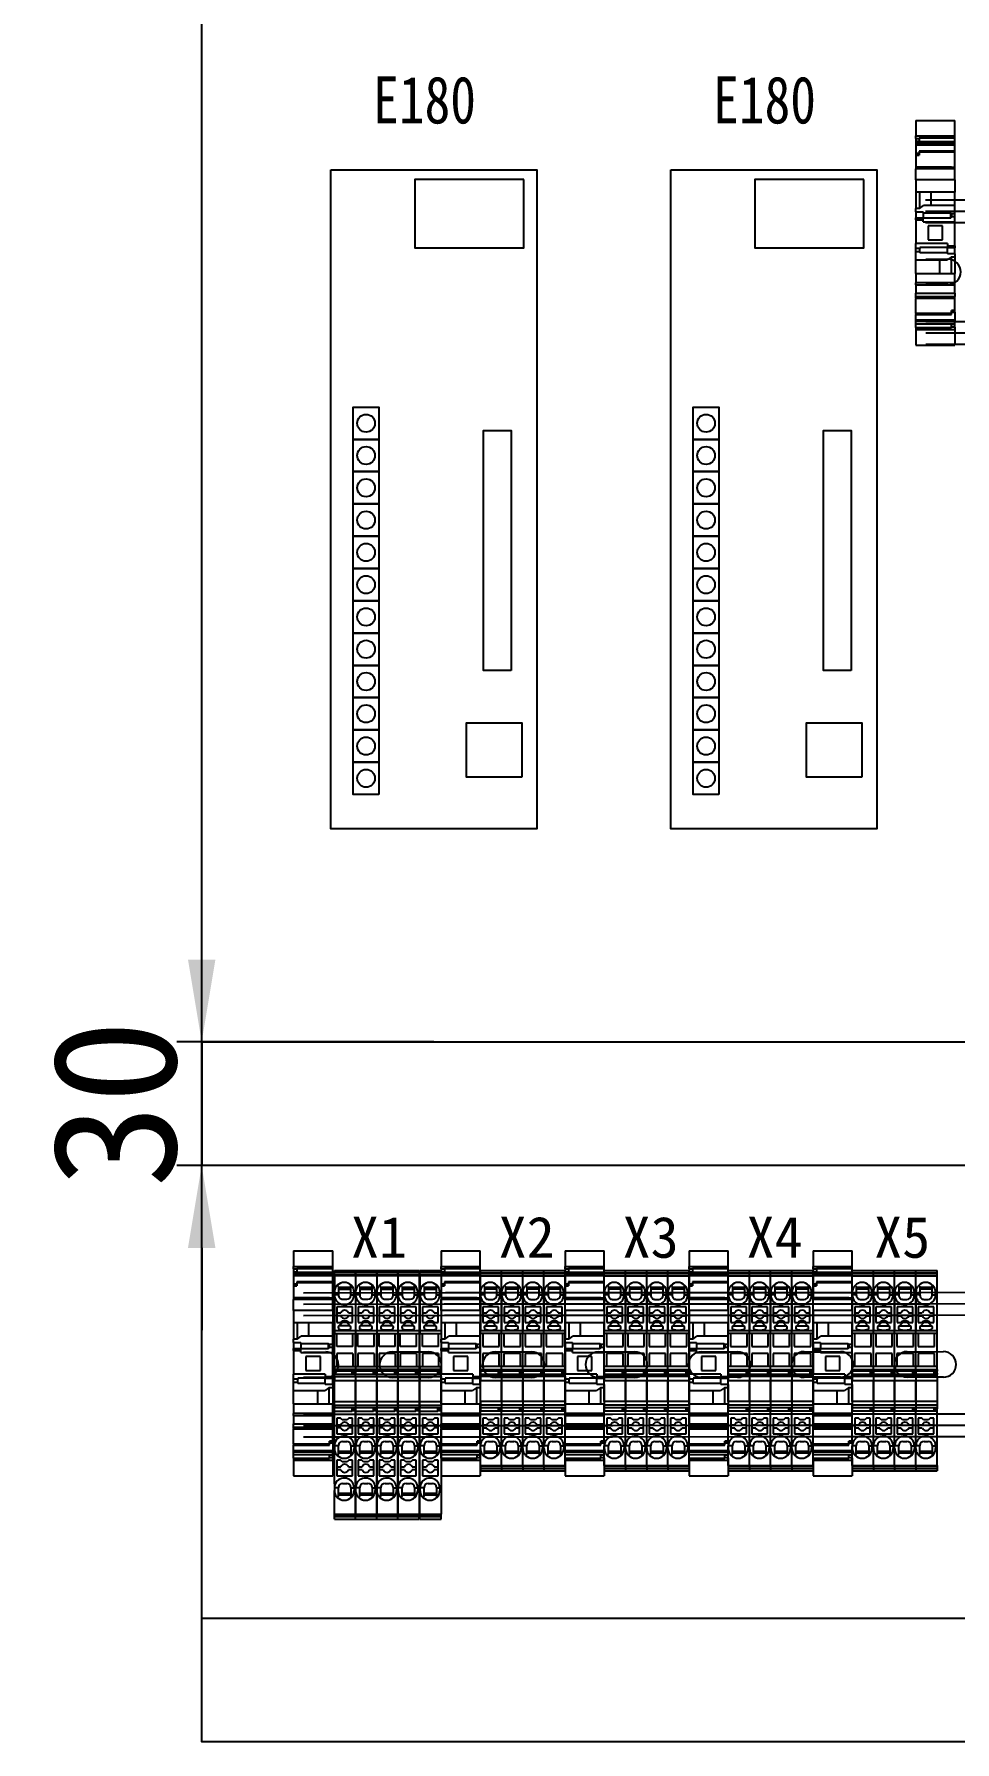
# Model space of a CAD drawing. Header units: millimetres. Extents: x -3630 to 1270, y -52213 to -49192.
# Drawn here: x -1744.4 to -1520.9, y -52045 to -51630.3 of the extents above; entities that cross this region are included whole.
import ezdxf

# ---------------------------------------------------------------- set-up
doc = ezdxf.new("R2010")
doc.units = ezdxf.units.MM
doc.layers.add('L', color=3, linetype='Continuous')
doc.styles.add('HZ', font='')
doc.styles.get("Standard").update_dxf_attribs({"font": 'arial.ttf'})
doc.styles.add('楷体', font='', dxfattribs={"width": 0.8})
doc.styles.get('HZ').set_extended_font_data('SimSun')
doc.styles.get('楷体').set_extended_font_data('FangSong')
doc.dimstyles.new('30', dxfattribs={"dimtxt": 30, "dimasz": 20, "dimexe": 6, "dimexo": 0, "dimgap": 6, "dimtad": 1, "dimtoh": 1, "dimdec": 1, "dimzin": 9, "dimdsep": 46, "dimtxsty": 'HZ', "dimcen": 0, "dimclrd": 1, "dimclre": 1, "dimclrt": 1, "dimadec": 0, "dimazin": 0, "dimtfac": 1, "dimtdec": 1, "dimtmove": 0, "dimatfit": 3, "dimfxl": 1, "dimlwd": -1, "dimlwe": -1, "dimarcsym": 0})

# ---------------------------------------------------------------- blocks, each defined once
blk = doc.blocks.new('PT_2_5-TWIN-SELECT__2_b503abecfed5f87d18ab24592fec7340')
at = {"color": 7, "linetype": 'Continuous', "lineweight": 25}
for p, q in [((-178.97, 84.88), (-178.43, 84.88)), ((-178.97, 79.73), (-178.97, 84.88)), ((-178.43, 84.88), (-177.89, 84.88)), ((-178.43, 84.88), (-178.43, 79.73)), ((-177.89, 84.88), (-177.72, 84.88)), ((-177.89, 79.73), (-177.89, 84.88)), ((-177.72, 84.88), (-164.39, 84.88)), ((-177.72, 79.73), (-177.72, 84.88)), ((-175.27, 83.73), (-175.37, 83.82)), ((-174.82, 83.73), (-175.27, 83.73)), ((-174.82, 83.73), (-174.82, 80.73)), ((-174.67, 83.73), (-174.82, 83.73)), ((-174.67, 80.73), (-174.67, 83.73)), ((-174.42, 83.73), (-174.67, 83.73)), ((-174.42, 80.73), (-174.42, 83.73)), ((-173.07, 83.73), (-174.42, 83.73)), ((-173.07, 84.53), (-173.67, 84.53)), ((-172.97, 83.73), (-173.07, 83.73)), ((-170.12, 84.13), (-170.12, 80.33)), ((-168.72, 84.13), (-170.12, 84.13)), ((-167.92, 84.13), (-168.72, 84.13)), ((-168.72, 83.14), (-168.72, 84.13)), ((-166.32, 84.13), (-167.92, 84.13)), ((-167.92, 84.13), (-167.92, 83.14)), ((-166.72, 82.83), (-166.32, 83.23)), ((-165.49, 83.61), (-166.42, 82.68)), ((-166.32, 83.23), (-166.32, 84.13)), ((-165.48, 83.63), (-165.49, 83.61)), ((-165.49, 83.61), (-165.49, 80.84)), ((-164.52, 82.23), (-164.63, 83.33)), ((-164.39, 79.73), (-164.39, 84.88)), ((-164.39, 84.88), (-163.67, 84.88)), ((-163.67, 84.23), (-163.67, 84.88)), ((-163.67, 84.88), (-155.67, 84.88)), ((-163.67, 80.3), (-163.67, 84.23)), ((-160.52, 84.23), (-163.67, 84.23)), ((-160.52, 84.23), (-160.52, 80.3)), ((-158.82, 84.23), (-158.82, 80.3)), ((-158.82, 84.23), (-155.67, 84.23)), ((-155.67, 84.23), (-155.67, 84.88)), ((-155.67, 84.88), (-154.96, 84.88)), ((-155.67, 80.3), (-155.67, 84.23)), ((-154.96, 84.88), (-154.96, 79.73)), ((-154.96, 84.88), (-154.52, 84.88)), ((-154.52, 84.08), (-154.62, 84.08)), ((-154.62, 79.73), (-154.62, 84.08)), ((-154.52, 84.88), (-154.07, 84.88)), ((-154.52, 84.08), (-154.52, 84.88)), ((-154.07, 84.08), (-154.52, 84.08)), ((-154.07, 84.88), (-153.71, 84.88)), ((-154.07, 84.08), (-154.07, 84.88)), ((-153.2, 84.88), (-153.71, 84.88)), ((-153.71, 84.88), (-153.71, 79.73)), ((-153.2, 84.88), (-152.29, 84.88)), ((-152.29, 84.88), (-147.16, 84.88)), ((-152.29, 79.73), (-152.29, 84.88)), ((-147.16, 84.88), (-146.25, 84.88)), ((-147.16, 79.73), (-147.16, 84.88)), ((-146.25, 84.88), (-145.73, 84.88)), ((-145.73, 84.88), (-145.38, 84.88)), ((-145.73, 79.73), (-145.73, 84.88)), ((-145.38, 84.08), (-145.38, 84.88)), ((-145.38, 84.88), (-144.93, 84.88)), ((-144.93, 84.08), (-145.38, 84.08)), ((-144.93, 84.88), (-119.82, 84.88)), ((-144.93, 84.08), (-144.93, 84.88)), ((-144.93, 84.08), (-144.82, 84.08)), ((-144.82, 79.73), (-144.82, 84.08)), ((-141.52, 84.13), (-143.12, 84.13)), ((-143.12, 84.13), (-143.12, 83.23)), ((-143.12, 83.23), (-142.72, 82.83)), ((-140.72, 84.13), (-141.52, 84.13)), ((-141.52, 83.14), (-141.52, 84.13)), ((-139.32, 84.13), (-140.72, 84.13)), ((-140.72, 84.13), (-140.72, 83.14)), ((-139.32, 80.33), (-139.32, 84.13)), ((-136.47, 83.73), (-136.37, 83.73)), ((-136.37, 84.53), (-135.77, 84.53)), ((-136.37, 83.73), (-135.02, 83.73)), ((-135.02, 83.73), (-134.77, 83.73)), ((-135.02, 83.73), (-135.02, 80.73)), ((-134.77, 83.73), (-134.62, 83.73)), ((-134.77, 80.73), (-134.77, 83.73)), ((-134.62, 83.73), (-134.17, 83.73)), ((-134.62, 83.73), (-134.62, 80.73)), ((-134.17, 83.73), (-134.08, 83.82)), ((-131.32, 84.13), (-132.92, 84.13)), ((-132.92, 84.13), (-132.92, 83.23)), ((-132.92, 83.23), (-132.52, 82.83)), ((-131.32, 83.14), (-131.32, 84.13)), ((-130.52, 84.13), (-131.32, 84.13)), ((-130.52, 84.13), (-130.52, 83.14)), ((-129.12, 84.13), (-130.52, 84.13)), ((-129.12, 80.33), (-129.12, 84.13)), ((-126.27, 83.73), (-126.17, 83.73)), ((-126.17, 84.53), (-125.57, 84.53)), ((-126.17, 83.73), (-124.82, 83.73)), ((-124.82, 83.73), (-124.57, 83.73)), ((-124.82, 83.73), (-124.82, 80.73)), ((-124.57, 83.73), (-124.42, 83.73)), ((-124.57, 80.73), (-124.57, 83.73)), ((-124.42, 83.73), (-123.97, 83.73)), ((-124.42, 83.73), (-124.42, 80.73)), ((-123.97, 83.73), (-123.88, 83.82)), ((-119.82, 79.73), (-119.82, 84.88)), ((-119.66, 84.88), (-119.82, 84.88)), ((-119.12, 84.88), (-119.66, 84.88)), ((-119.66, 79.73), (-119.66, 84.88)), ((-118.57, 84.88), (-119.12, 84.88)), ((-119.12, 84.88), (-119.12, 79.73)), ((-118.57, 79.73), (-118.57, 84.88)), ((-178.43, 79.73), (-178.97, 79.73)), ((-177.89, 79.73), (-178.43, 79.73)), ((-177.72, 79.73), (-177.89, 79.73)), ((-177.72, 79.73), (-174.67, 79.73)), ((-175.07, 80.73), (-175.37, 80.43)), ((-175.07, 80.73), (-174.82, 80.73)), ((-174.82, 80.73), (-174.67, 80.73)), ((-174.67, 80.73), (-174.42, 80.73)), ((-174.67, 79.73), (-174.67, 79.95)), ((-174.67, 79.73), (-173.67, 79.73)), ((-174.42, 80.73), (-173.07, 80.73)), ((-173.07, 79.73), (-173.67, 79.73)), ((-172.97, 80.73), (-173.07, 80.73)), ((-173.07, 79.73), (-172.07, 79.73)), ((-172.07, 79.73), (-172.07, 79.95)), ((-172.07, 79.73), (-164.39, 79.73)), ((-171.97, 81.73), (-171.97, 82.73)), ((-170.12, 80.33), (-168.72, 80.33)), ((-168.72, 80.33), (-168.72, 81.31)), ((-168.72, 80.33), (-167.92, 80.33)), ((-167.92, 81.31), (-167.92, 80.33)), ((-167.92, 80.33), (-166.32, 80.33)), ((-166.72, 81.63), (-166.72, 82.83)), ((-166.32, 81.23), (-166.72, 81.63)), ((-166.42, 81.77), (-166.42, 82.68)), ((-165.49, 80.84), (-166.42, 81.77)), ((-166.32, 80.33), (-166.32, 81.23)), ((-165.48, 80.82), (-165.49, 80.84)), ((-164.63, 81.13), (-164.52, 82.23)), ((-164.39, 79.73), (-163.67, 79.73)), ((-163.67, 79.73), (-163.67, 80.3)), ((-160.52, 80.3), (-163.67, 80.3)), ((-155.67, 79.73), (-163.67, 79.73)), ((-158.82, 80.3), (-155.67, 80.3)), ((-155.67, 79.73), (-155.67, 80.3)), ((-155.67, 79.73), (-154.96, 79.73)), ((-154.96, 79.73), (-154.62, 79.73)), ((-154.62, 79.73), (-153.71, 79.73)), ((-153.2, 79.73), (-153.71, 79.73)), ((-153.2, 79.73), (-152.29, 79.73)), ((-147.16, 79.73), (-152.29, 79.73)), ((-146.25, 79.73), (-147.16, 79.73)), ((-146.25, 79.73), (-145.73, 79.73)), ((-144.82, 79.73), (-145.73, 79.73)), ((-137.37, 79.73), (-144.82, 79.73)), ((-142.72, 81.63), (-143.12, 81.23)), ((-143.12, 81.23), (-143.12, 80.33)), ((-143.12, 80.33), (-141.52, 80.33)), ((-142.72, 82.83), (-142.72, 81.63)), ((-141.52, 80.33), (-141.52, 81.31)), ((-141.52, 80.33), (-140.72, 80.33)), ((-140.72, 81.31), (-140.72, 80.33)), ((-140.72, 80.33), (-139.32, 80.33)), ((-137.47, 81.73), (-137.47, 82.73)), ((-137.37, 79.73), (-137.37, 79.95)), ((-137.37, 79.73), (-136.37, 79.73)), ((-136.47, 80.73), (-136.37, 80.73)), ((-135.02, 80.73), (-136.37, 80.73)), ((-136.37, 79.73), (-135.77, 79.73)), ((-134.77, 79.73), (-135.77, 79.73)), ((-134.77, 80.73), (-135.02, 80.73)), ((-134.62, 80.73), (-134.77, 80.73)), ((-134.77, 79.73), (-134.77, 79.95)), ((-127.17, 79.73), (-134.77, 79.73)), ((-134.37, 80.73), (-134.62, 80.73)), ((-134.37, 80.73), (-134.08, 80.43)), ((-132.52, 81.63), (-132.92, 81.23)), ((-132.92, 81.23), (-132.92, 80.33)), ((-132.92, 80.33), (-131.32, 80.33)), ((-132.52, 82.83), (-132.52, 81.63)), ((-131.32, 80.33), (-131.32, 81.31)), ((-131.32, 80.33), (-130.52, 80.33)), ((-130.52, 81.31), (-130.52, 80.33)), ((-130.52, 80.33), (-129.12, 80.33)), ((-127.27, 81.73), (-127.27, 82.73)), ((-127.17, 79.73), (-127.17, 79.95)), ((-127.17, 79.73), (-126.17, 79.73)), ((-126.27, 80.73), (-126.17, 80.73)), ((-124.82, 80.73), (-126.17, 80.73)), ((-126.17, 79.73), (-125.57, 79.73)), ((-124.57, 79.73), (-125.57, 79.73)), ((-124.57, 80.73), (-124.82, 80.73)), ((-124.42, 80.73), (-124.57, 80.73)), ((-124.57, 79.73), (-124.57, 79.95)), ((-119.82, 79.73), (-124.57, 79.73)), ((-124.17, 80.73), (-124.42, 80.73)), ((-124.17, 80.73), (-123.88, 80.43)), ((-119.66, 79.73), (-119.82, 79.73)), ((-119.12, 79.73), (-119.66, 79.73)), ((-118.57, 79.73), (-119.12, 79.73))]:
    blk.add_line(p, q, dxfattribs=at)
at = {"color": 2, "linetype": 'Continuous', "lineweight": 25}
for p, q in [((-173.07, 83.73), (-173.07, 84.53)), ((-153.2, 79.73), (-153.2, 84.88)), ((-146.25, 79.73), (-146.25, 84.88)), ((-136.37, 83.73), (-136.37, 84.53)), ((-126.17, 83.73), (-126.17, 84.53)), ((-173.07, 80.73), (-173.07, 79.73)), ((-136.37, 80.73), (-136.37, 79.73)), ((-126.17, 80.73), (-126.17, 79.73))]:
    blk.add_line(p, q, dxfattribs=at)
at = {"color": 7, "linetype": 'Continuous', "lineweight": 25}
for centre, radius, start, end in [((-173.67, 82.13), 2.4, 135, 225), ((-173.67, 82.13), 2.4, 90, 135), ((-173.07, 82.13), 2.4, 294.6243, 90), ((-172.97, 82.73), 1, 360, 90), ((-168.32, 82.23), 1, 113.5782, 246.4218), ((-168.32, 82.23), 1, 293.5782, 66.4218), ((-165.12, 83.28), 0.5, 5.4406, 134.9997), ((-141.12, 82.23), 1, 113.5782, 246.4218), ((-141.12, 82.23), 1, 293.5782, 66.4218), ((-136.37, 82.13), 2.4, 90, 245.3757), ((-136.47, 82.73), 1, 90, 180), ((-135.77, 82.13), 2.4, 45, 90), ((-135.77, 82.13), 2.4, 315, 45), ((-130.92, 82.23), 1, 113.5782, 246.4218), ((-130.92, 82.23), 1, 293.5782, 66.4218), ((-126.17, 82.13), 2.4, 90, 245.3757), ((-126.27, 82.73), 1, 90, 180), ((-125.57, 82.13), 2.4, 45, 90), ((-125.57, 82.13), 2.4, 315, 45), ((-173.67, 82.13), 2.4, 225, 245.3757), ((-173.67, 82.13), 2.4, 245.3757, 270), ((-173.07, 82.13), 2.4, 270, 294.6243), ((-172.97, 81.73), 1, 270, 0), ((-165.12, 81.18), 0.5, 225, 354.5597), ((-136.47, 81.73), 1, 180, 270), ((-136.37, 82.13), 2.4, 245.3757, 270), ((-135.77, 82.13), 2.4, 270, 294.6243), ((-135.77, 82.13), 2.4, 294.6243, 315), ((-126.27, 81.73), 1, 180, 270), ((-126.17, 82.13), 2.4, 245.3757, 270), ((-125.57, 82.13), 2.4, 270, 294.6243), ((-125.57, 82.13), 2.4, 294.6243, 315)]:
    blk.add_arc(centre, radius, start, end, dxfattribs=at)
blk = doc.blocks.new('CLIPFIX_35-select__2_bb72111953d41371e1bb3ac7ebdaca21')
at = {"color": 7, "linetype": 'Continuous', "lineweight": 25}
for p, q in [((-143.27, 75), (-143.27, 65.5)), ((-139.54, 75), (-143.27, 75)), ((-138.98, 75), (-139.54, 75)), ((-139.54, 65.5), (-139.54, 75)), ((-138.98, 75), (-138.98, 66.3)), ((-138.98, 75), (-138.05, 75)), ((-138.05, 75), (-137.54, 75)), ((-138.05, 75), (-138.05, 65.5)), ((-137.54, 65.5), (-137.54, 75)), ((-137.54, 75), (-137.22, 75)), ((-137.22, 65.5), (-137.22, 75)), ((-137.22, 75), (-135.81, 75)), ((-135.81, 75), (-135.81, 66.3)), ((-135.6, 75), (-135.81, 75)), ((-135.6, 75), (-131.93, 75)), ((-135.6, 66.3), (-135.6, 75)), ((-131.74, 75), (-131.93, 75)), ((-131.93, 74.2), (-131.93, 75)), ((-131.74, 75), (-131.74, 65.5)), ((-131.74, 75), (-131.55, 75)), ((-131.55, 74.2), (-131.55, 75)), ((-131.55, 75), (-130.61, 75)), ((-128.59, 75), (-130.61, 75)), ((-128.59, 75), (-128.15, 75)), ((-128.15, 65.5), (-128.15, 75)), ((-125.82, 75), (-128.15, 75)), ((-125.82, 75), (-125.82, 65.5)), ((-125.82, 75), (-122.57, 75)), ((-122.57, 75), (-122.57, 67.36)), ((-122.57, 75), (-120.62, 75)), ((-120.62, 74), (-120.62, 75)), ((-120.62, 75), (-119.81, 75)), ((-119.81, 74), (-119.81, 75)), ((-119.81, 75), (-118.61, 75)), ((-118.61, 67.3), (-118.61, 75)), ((-112.82, 75), (-118.61, 75)), ((-112.82, 75), (-112.82, 73.2)), ((-112.82, 75), (-112.35, 75)), ((-112.35, 75), (-112.35, 73.2)), ((-110.87, 75), (-112.35, 75)), ((-110.87, 75), (-110.87, 73.2)), ((-110.87, 75), (-110.07, 75)), ((-110.07, 74.09), (-110.07, 75)), ((-106.12, 75), (-110.07, 75)), ((-106.12, 65.5), (-106.12, 75)), ((-103.12, 75), (-106.12, 75)), ((-103.12, 65.5), (-103.12, 75)), ((-103.12, 75), (-100.47, 75)), ((-100.47, 66.3), (-100.47, 75)), ((-100.2, 75), (-100.47, 75)), ((-100.07, 75), (-100.2, 75)), ((-100.2, 75), (-100.2, 65.5)), ((-100.07, 66.3), (-100.07, 75)), ((-97.11, 75), (-100.07, 75)), ((-96.69, 75), (-97.11, 75)), ((-97.11, 75), (-97.11, 74.2)), ((-96.69, 74.2), (-96.69, 75)), ((-94.73, 75), (-96.69, 75)), ((-94.73, 65.5), (-94.73, 75)), ((-94.4, 75), (-94.73, 75)), ((-94.4, 65.5), (-94.4, 75)), ((-93.9, 75), (-94.4, 75)), ((-93.9, 65.5), (-93.9, 75)), ((-93.81, 75), (-93.9, 75)), ((-93.81, 74.2), (-93.81, 75)), ((-93.04, 75), (-93.81, 75)), ((-93.04, 75), (-93.04, 74.2)), ((-93.04, 75), (-92.4, 75)), ((-92.4, 75), (-92.4, 65.5)), ((-88.67, 75), (-92.4, 75)), ((-88.67, 75), (-88.67, 65.5)), ((-131.88, 74.2), (-131.93, 74.2)), ((-131.88, 74.2), (-131.88, 65.5)), ((-131.47, 74.2), (-131.55, 74.2)), ((-131.47, 74.2), (-131.47, 65.5)), ((-120.62, 74), (-120.81, 74)), ((-120.81, 67.3), (-120.81, 74)), ((-120.62, 74), (-119.81, 74)), ((-119.51, 74), (-119.81, 74)), ((-119.51, 67.3), (-119.51, 74)), ((-114.25, 72), (-117.7, 72)), ((-117.7, 72), (-117.7, 68.5)), ((-114.25, 68.5), (-114.25, 72)), ((-113.33, 73.2), (-113.33, 65.5)), ((-113.33, 73.2), (-112.82, 73.2)), ((-112.82, 73.2), (-112.43, 73.2)), ((-112.43, 66.5), (-112.43, 73.2)), ((-112.35, 73.2), (-112.43, 73.2)), ((-111.14, 73.2), (-112.35, 73.2)), ((-111.14, 73.2), (-111.14, 66.5)), ((-111.14, 73.2), (-110.87, 73.2)), ((-106.12, 74.09), (-110.07, 74.09)), ((-110.07, 74.09), (-109.37, 73.14)), ((-109.37, 65.5), (-109.37, 73.14)), ((-109.37, 71.28), (-106.12, 71.28)), ((-96.69, 74.2), (-97.11, 74.2)), ((-96.34, 74.2), (-96.69, 74.2)), ((-96.34, 74.2), (-96.34, 65.5)), ((-96.14, 74.2), (-96.34, 74.2)), ((-96.14, 65.5), (-96.14, 74.2)), ((-93.04, 74.2), (-93.81, 74.2)), ((-93.04, 74.2), (-92.97, 74.2)), ((-92.97, 65.5), (-92.97, 74.2)), ((-122.57, 69.22), (-125.82, 69.22)), ((-121.88, 66.41), (-125.82, 66.41)), ((-121.88, 66.41), (-122.57, 67.36)), ((-121.88, 65.5), (-121.88, 66.41)), ((-120.81, 67.3), (-121.07, 67.3)), ((-121.07, 65.5), (-121.07, 67.3)), ((-120.81, 67.3), (-119.6, 67.3)), ((-119.6, 65.5), (-119.6, 67.3)), ((-119.6, 67.3), (-119.51, 67.3)), ((-119.12, 67.3), (-119.51, 67.3)), ((-119.12, 67.3), (-119.12, 65.5)), ((-118.61, 67.3), (-119.12, 67.3)), ((-117.7, 68.5), (-114.25, 68.5)), ((-112.43, 66.5), (-112.31, 66.5)), ((-112.14, 66.27), (-112.31, 66.5)), ((-112.31, 66.5), (-111.22, 66.5)), ((-111.22, 66.5), (-111.33, 66.27)), ((-111.22, 66.5), (-111.14, 66.5)), ((-139.54, 65.5), (-143.27, 65.5)), ((-138.9, 65.5), (-139.54, 65.5)), ((-138.9, 66.3), (-138.98, 66.3)), ((-138.9, 66.3), (-138.14, 66.3)), ((-138.9, 65.5), (-138.9, 66.3)), ((-138.9, 65.5), (-138.14, 65.5)), ((-138.14, 66.3), (-138.14, 65.5)), ((-138.14, 65.5), (-138.05, 65.5)), ((-138.05, 65.5), (-137.54, 65.5)), ((-137.22, 65.5), (-137.54, 65.5)), ((-135.26, 65.5), (-137.22, 65.5)), ((-135.81, 66.3), (-135.6, 66.3)), ((-135.6, 66.3), (-135.26, 66.3)), ((-135.26, 66.3), (-134.84, 66.3)), ((-135.26, 66.3), (-135.26, 65.5)), ((-135.26, 65.5), (-134.84, 65.5)), ((-134.84, 65.5), (-134.84, 66.3)), ((-134.84, 65.5), (-131.88, 65.5)), ((-131.88, 65.5), (-131.74, 65.5)), ((-131.74, 65.5), (-131.47, 65.5)), ((-130.61, 65.5), (-131.47, 65.5)), ((-130.61, 65.5), (-128.59, 65.5)), ((-128.59, 65.5), (-128.15, 65.5)), ((-128.15, 65.5), (-125.82, 65.5)), ((-121.88, 65.5), (-125.82, 65.5)), ((-121.07, 65.5), (-121.88, 65.5)), ((-121.07, 65.5), (-119.6, 65.5)), ((-119.12, 65.5), (-119.6, 65.5)), ((-119.12, 65.5), (-113.33, 65.5)), ((-113.33, 65.5), (-112.14, 65.5)), ((-112.14, 65.5), (-112.14, 66.27)), ((-112.14, 66.27), (-111.33, 66.27)), ((-112.14, 65.5), (-111.33, 65.5)), ((-111.33, 66.27), (-111.33, 65.5)), ((-111.33, 65.5), (-109.37, 65.5)), ((-109.37, 65.5), (-106.12, 65.5)), ((-103.12, 65.5), (-106.12, 65.5)), ((-103.12, 65.5), (-100.4, 65.5)), ((-100.47, 66.3), (-100.4, 66.3)), ((-100.4, 66.3), (-100.4, 65.5)), ((-100.4, 65.5), (-100.2, 65.5)), ((-100.2, 65.5), (-100.02, 65.5)), ((-100.07, 66.3), (-100.02, 66.3)), ((-100.02, 66.3), (-100.02, 65.5)), ((-100.02, 65.5), (-96.34, 65.5)), ((-96.34, 65.5), (-96.14, 65.5)), ((-96.14, 65.5), (-94.73, 65.5)), ((-94.73, 65.5), (-94.4, 65.5)), ((-94.4, 65.5), (-93.9, 65.5)), ((-93.9, 65.5), (-92.97, 65.5)), ((-92.97, 65.5), (-92.4, 65.5)), ((-92.4, 65.5), (-88.67, 65.5))]:
    blk.add_line(p, q, dxfattribs=at)
at = {"color": 2, "linetype": 'Continuous', "lineweight": 25}
for p, q in [((-130.61, 75), (-130.61, 65.5)), ((-128.59, 75), (-128.59, 65.5))]:
    blk.add_line(p, q, dxfattribs=at)
blk = doc.blocks.new('PT_2_5-select__2_498d4020d6b6166e2bce3fc7a30845d7')
at = {"color": 7, "linetype": 'Continuous', "lineweight": 25}
for p, q in [((-169.55, -101.77), (-169.55, -96.62)), ((-169, -96.62), (-169.55, -96.62)), ((-168.46, -96.62), (-169, -96.62)), ((-169, -101.77), (-169, -96.62)), ((-168.46, -101.77), (-168.46, -96.62)), ((-168.29, -96.62), (-168.46, -96.62)), ((-168.29, -101.77), (-168.29, -96.62)), ((-154.97, -96.62), (-168.29, -96.62)), ((-165.85, -97.77), (-165.95, -97.68)), ((-165.4, -97.77), (-165.85, -97.77)), ((-165.4, -97.77), (-165.4, -100.77)), ((-165.25, -97.77), (-165.4, -97.77)), ((-165.25, -100.77), (-165.25, -97.77)), ((-165, -97.77), (-165.25, -97.77)), ((-165, -97.77), (-165, -100.77)), ((-163.65, -97.77), (-165, -97.77)), ((-163.65, -96.97), (-164.25, -96.97)), ((-163.55, -97.77), (-163.65, -97.77)), ((-162.55, -99.77), (-162.55, -98.77)), ((-159.3, -97.37), (-160.7, -97.37)), ((-160.7, -97.37), (-160.7, -101.17)), ((-158.5, -97.37), (-159.3, -97.37)), ((-159.3, -98.36), (-159.3, -97.37)), ((-156.9, -97.37), (-158.5, -97.37)), ((-158.5, -97.37), (-158.5, -98.36)), ((-157.3, -98.68), (-156.9, -98.27)), ((-157.3, -99.88), (-157.3, -98.68)), ((-156.07, -97.89), (-157, -98.82)), ((-157, -99.73), (-157, -98.82)), ((-156.9, -98.27), (-156.9, -97.37)), ((-156.05, -97.87), (-156.07, -97.89)), ((-156.07, -97.89), (-156.07, -100.66)), ((-155.1, -99.27), (-155.2, -98.18)), ((-155.2, -100.37), (-155.1, -99.27)), ((-154.97, -101.77), (-154.97, -96.62)), ((-154.25, -96.62), (-154.97, -96.62)), ((-154.25, -96.62), (-154.25, -97.2)), ((-146.25, -96.62), (-154.25, -96.62)), ((-154.25, -97.2), (-154.25, -101.2)), ((-151.1, -97.2), (-154.25, -97.2)), ((-151.1, -101.2), (-151.1, -97.2)), ((-149.4, -97.2), (-149.4, -101.2)), ((-146.25, -97.2), (-149.4, -97.2)), ((-146.25, -96.62), (-146.25, -97.2)), ((-145.53, -96.62), (-146.25, -96.62)), ((-146.25, -97.2), (-146.25, -101.2)), ((-145.53, -96.62), (-145.1, -96.62)), ((-145.53, -101.77), (-145.53, -96.62)), ((-145.2, -101.77), (-145.2, -97.42)), ((-145.2, -97.42), (-145.1, -97.42)), ((-145.1, -97.42), (-145.1, -96.62)), ((-144.64, -96.62), (-145.1, -96.62)), ((-145.1, -97.42), (-144.64, -97.42)), ((-144.64, -96.62), (-144.29, -96.62)), ((-144.64, -97.42), (-144.64, -96.62)), ((-143.78, -96.62), (-144.29, -96.62)), ((-144.29, -96.62), (-144.29, -101.77)), ((-143.78, -96.62), (-142.87, -96.62)), ((-142.87, -101.77), (-142.87, -96.62)), ((-142.87, -96.62), (-137.73, -96.62)), ((-137.73, -96.62), (-137.73, -101.77)), ((-137.73, -96.62), (-136.82, -96.62)), ((-136.82, -96.62), (-136.31, -96.62)), ((-136.31, -101.77), (-136.31, -96.62)), ((-136.31, -96.62), (-135.96, -96.62)), ((-135.96, -97.42), (-135.96, -96.62)), ((-135.5, -96.62), (-135.96, -96.62)), ((-135.96, -97.42), (-135.5, -97.42)), ((-135.5, -97.42), (-135.5, -96.62)), ((-122.2, -96.62), (-135.5, -96.62)), ((-135.5, -97.42), (-135.4, -97.42)), ((-135.4, -97.42), (-135.4, -101.77)), ((-132.1, -97.37), (-133.7, -97.37)), ((-133.7, -97.37), (-133.7, -98.27)), ((-133.7, -98.27), (-133.3, -98.67)), ((-133.3, -98.67), (-133.3, -99.87)), ((-132.1, -98.36), (-132.1, -97.37)), ((-131.3, -97.37), (-132.1, -97.37)), ((-131.3, -97.37), (-131.3, -98.36)), ((-129.9, -97.37), (-131.3, -97.37)), ((-129.9, -101.17), (-129.9, -97.37)), ((-128.05, -99.77), (-128.05, -98.77)), ((-127.05, -97.77), (-126.95, -97.77)), ((-126.95, -96.97), (-126.35, -96.97)), ((-126.95, -97.77), (-125.6, -97.77)), ((-125.6, -97.77), (-125.6, -100.77)), ((-125.6, -97.77), (-125.35, -97.77)), ((-125.35, -100.77), (-125.35, -97.77)), ((-125.35, -97.77), (-125.2, -97.77)), ((-125.2, -97.77), (-125.2, -100.77)), ((-125.2, -97.77), (-124.75, -97.77)), ((-124.75, -97.77), (-124.65, -97.68)), ((-122.2, -101.77), (-122.2, -96.62)), ((-122.2, -96.62), (-122.03, -96.62)), ((-122.03, -101.77), (-122.03, -96.62)), ((-122.03, -96.62), (-121.5, -96.62)), ((-121.5, -101.77), (-121.5, -96.62)), ((-121.5, -96.62), (-120.95, -96.62)), ((-120.95, -101.77), (-120.95, -96.62)), ((-169, -101.77), (-169.55, -101.77)), ((-168.46, -101.77), (-169, -101.77)), ((-168.29, -101.77), (-168.46, -101.77)), ((-165.25, -101.77), (-168.29, -101.77)), ((-165.95, -101.07), (-165.65, -100.77)), ((-165.65, -100.77), (-165.4, -100.77)), ((-165.4, -100.77), (-165.25, -100.77)), ((-165.25, -100.77), (-165, -100.77)), ((-165.25, -101.56), (-165.25, -101.77)), ((-164.25, -101.77), (-165.25, -101.77)), ((-165, -100.77), (-163.65, -100.77)), ((-164.25, -101.77), (-163.65, -101.77)), ((-163.55, -100.77), (-163.65, -100.77)), ((-162.65, -101.77), (-163.65, -101.77)), ((-162.65, -101.77), (-162.65, -101.56)), ((-162.65, -101.77), (-154.97, -101.77)), ((-160.7, -101.17), (-159.3, -101.17)), ((-159.3, -101.17), (-159.3, -100.19)), ((-159.3, -101.17), (-158.5, -101.17)), ((-158.5, -100.19), (-158.5, -101.17)), ((-158.5, -101.17), (-156.9, -101.17)), ((-156.9, -100.27), (-157.3, -99.88)), ((-156.07, -100.66), (-157, -99.73)), ((-156.9, -101.17), (-156.9, -100.27)), ((-156.05, -100.68), (-156.07, -100.66)), ((-154.25, -101.77), (-154.97, -101.77)), ((-154.25, -101.2), (-151.1, -101.2)), ((-154.25, -101.2), (-154.25, -101.77)), ((-146.25, -101.77), (-154.25, -101.77)), ((-149.4, -101.2), (-146.25, -101.2)), ((-146.25, -101.2), (-146.25, -101.77)), ((-145.53, -101.77), (-146.25, -101.77)), ((-145.53, -101.77), (-145.2, -101.77)), ((-145.2, -101.77), (-144.29, -101.77)), ((-143.78, -101.77), (-144.29, -101.77)), ((-143.78, -101.77), (-142.87, -101.77)), ((-137.73, -101.77), (-142.87, -101.77)), ((-137.73, -101.77), (-136.82, -101.77)), ((-136.82, -101.77), (-136.31, -101.77)), ((-136.31, -101.77), (-135.4, -101.77)), ((-127.95, -101.77), (-135.4, -101.77)), ((-133.3, -99.87), (-133.7, -100.27)), ((-133.7, -100.27), (-133.7, -101.17)), ((-133.7, -101.17), (-132.1, -101.17)), ((-132.1, -101.17), (-132.1, -100.19)), ((-132.1, -101.17), (-131.3, -101.17)), ((-131.3, -100.19), (-131.3, -101.17)), ((-131.3, -101.17), (-129.9, -101.17)), ((-127.95, -101.77), (-127.95, -101.56)), ((-127.95, -101.77), (-126.95, -101.77)), ((-127.05, -100.77), (-126.95, -100.77)), ((-125.6, -100.77), (-126.95, -100.77)), ((-126.35, -101.77), (-126.95, -101.77)), ((-125.35, -101.77), (-126.35, -101.77)), ((-125.35, -100.77), (-125.6, -100.77)), ((-125.2, -100.77), (-125.35, -100.77)), ((-125.35, -101.56), (-125.35, -101.77)), ((-122.2, -101.77), (-125.35, -101.77)), ((-124.95, -100.77), (-125.2, -100.77)), ((-124.65, -101.07), (-124.95, -100.77)), ((-122.2, -101.77), (-122.03, -101.77)), ((-122.03, -101.77), (-121.5, -101.77)), ((-121.5, -101.77), (-120.95, -101.77))]:
    blk.add_line(p, q, dxfattribs=at)
at = {"color": 2, "linetype": 'Continuous', "lineweight": 25}
for p, q in [((-163.65, -97.77), (-163.65, -96.97)), ((-143.78, -96.62), (-143.78, -101.77)), ((-136.82, -96.62), (-136.82, -101.77)), ((-126.95, -97.77), (-126.95, -96.97)), ((-163.65, -100.77), (-163.65, -101.77)), ((-126.95, -100.77), (-126.95, -101.77))]:
    blk.add_line(p, q, dxfattribs=at)
at = {"color": 7, "linetype": 'Continuous', "lineweight": 25}
for centre, radius, start, end in [((-164.25, -99.37), 2.4, 135, 225), ((-164.25, -99.37), 2.4, 90, 135), ((-163.65, -99.37), 2.4, 294.6243, 90), ((-163.55, -98.77), 1, 0, 90), ((-158.9, -99.27), 1, 113.5782, 246.4218), ((-158.9, -99.27), 1, 293.5782, 66.4218), ((-155.7, -98.23), 0.5, 5.4406, 134.9997), ((-131.7, -99.27), 1, 113.5782, 246.4218), ((-131.7, -99.27), 1, 293.5782, 66.4218), ((-126.95, -99.37), 2.4, 90, 245.3757), ((-127.05, -98.77), 1, 90, 180), ((-126.35, -99.37), 2.4, 45, 90), ((-126.35, -99.37), 2.4, 315, 45), ((-164.25, -99.37), 2.4, 225, 245.3757), ((-164.25, -99.37), 2.4, 245.3757, 270), ((-163.65, -99.37), 2.4, 270, 294.6243), ((-163.55, -99.77), 1, 270, 0), ((-155.7, -100.32), 0.5, 225, 354.5597), ((-127.05, -99.77), 1, 180, 270), ((-126.95, -99.37), 2.4, 245.3757, 270), ((-126.35, -99.37), 2.4, 270, 294.6243), ((-126.35, -99.37), 2.4, 294.6243, 315)]:
    blk.add_arc(centre, radius, start, end, dxfattribs=at)
blk = doc.blocks.new('35mm导轨')
at = {"color": 7, "linetype": 'Continuous'}
for p, q in [((0, 0), (0, -34.03)), ((5.5, 0), (5.5, -34.28)), ((14.4, -5.4), (14.4, 0)), ((20.6, 0), (20.6, -5.4)), ((29.5, 0), (29.5, -34.28)), ((35, 0), (35, -34.53)), ((14.4, -30.4), (14.4, -21.6)), ((20.6, -21.6), (20.6, -30.4)), ((0, -40.03), (0, -75)), ((5.5, -40.28), (5.5, -75)), ((29.5, -40.28), (29.5, -75)), ((35, -40.53), (35, -75)), ((14.4, -55.4), (14.4, -46.6)), ((20.6, -46.6), (20.6, -55.4)), ((14.4, -75), (14.4, -71.6)), ((20.6, -71.6), (20.6, -75))]:
    blk.add_line(p, q, dxfattribs=at)
at = {"color": 2, "linetype": 'Continuous'}
for p, q in [((2.75, 0), (2.75, -34.4)), ((32.25, 0), (32.25, -34.15)), ((2.75, -40.4), (2.75, -75)), ((32.25, -40.15), (32.25, -75))]:
    blk.add_line(p, q, dxfattribs=at)
for p, q in [((0, -34.03), (0, -40.03)), ((5.5, -34.28), (5.5, -40.28)), ((29.5, -34.28), (29.5, -40.28)), ((35, -34.53), (35, -40.53))]:
    blk.add_line(p, q)
at = {"color": 2}
for p, q in [((2.75, -34.4), (2.75, -40.4)), ((32.25, -34.15), (32.25, -40.15))]:
    blk.add_line(p, q, dxfattribs=at)
at = {"color": 7, "linetype": 'Continuous'}
for centre, start, end in [((17.5, -5.4), 180, 0), ((17.5, -21.6), 0, 180), ((17.5, -30.4), 180, 0), ((17.5, -46.6), 0, 180), ((17.5, -55.4), 180, 0), ((17.5, -71.6), 0, 180)]:
    blk.add_arc(centre, 3.1, start, end, dxfattribs=at)
blk = doc.blocks.new('*D99')
at = {"color": 1, "transparency": 16777216}
for p, q in [((-1703.75, -51855), (-1703.75, -51835)), ((-1647.39, -51875), (-1709.75, -51875)), ((-1703.75, -51875), (-1703.75, -51905)), ((-1647.39, -51905), (-1709.75, -51905)), ((-1703.75, -51925), (-1703.75, -51945))]:
    blk.add_line(p, q, dxfattribs=at)
for points in [[(-1707.08, -51855), (-1700.42, -51855), (-1703.75, -51875)], [(-1707.08, -51925), (-1700.42, -51925), (-1703.75, -51905)]]:
    blk.add_solid(points, dxfattribs=at)
at = {"layer": 'Defpoints', "color": 0, "transparency": 16777216}
for p in [(-1647.39, -51875), (-1703.75, -51905), (-1647.39, -51905)]:
    blk.add_point(p, dxfattribs=at)
at = {"color": 1, "transparency": 16777216, "insert": (-1724.75, -51890), "char_height": 30, "attachment_point": 5, "rotation": 90, "style": 'HZ'}
blk.add_mtext('30', dxfattribs=at)

msp = doc.modelspace()

# ---------------------------------------------------------------- linework, layer by layer
at = {"color": 7}
for p, q in [((-1703.75, -51874.999), (-1273.75, -51874.999)), ((-1273.75, -51904.999), (-1703.75, -51904.999))]:
    msp.add_line(p, q, dxfattribs=at)
msp.add_line((-1703.75, -52014.959), (-1273.75, -52014.959))
for points in [[(-1703.75, -51334.959), (-1243.75, -51334.959), (-1243.75, -52044.959), (-1703.75, -52044.959)], [(-1672.371, -51663.223), (-1622.371, -51663.223), (-1622.371, -51823.223), (-1672.371, -51823.223)], [(-1589.807, -51663.223), (-1539.807, -51663.223), (-1539.807, -51823.223), (-1589.807, -51823.223)], [(-1625.521, -51665.575), (-1651.972, -51665.575), (-1651.972, -51682.179), (-1625.521, -51682.179)], [(-1542.957, -51665.575), (-1569.408, -51665.575), (-1569.408, -51682.179), (-1542.957, -51682.179)], [(-1660.734, -51728.687), (-1666.944, -51728.687), (-1666.944, -51720.849), (-1660.734, -51720.849)], [(-1578.17, -51728.687), (-1584.38, -51728.687), (-1584.38, -51720.849), (-1578.17, -51720.849)], [(-1660.734, -51736.525), (-1666.944, -51736.525), (-1666.944, -51728.687), (-1660.734, -51728.687)], [(-1628.573, -51784.78), (-1635.355, -51784.78), (-1635.355, -51726.497), (-1628.573, -51726.497)], [(-1578.17, -51736.525), (-1584.38, -51736.525), (-1584.38, -51728.687), (-1578.17, -51728.687)], [(-1546.009, -51784.78), (-1552.791, -51784.78), (-1552.791, -51726.497), (-1546.009, -51726.497)], [(-1660.734, -51744.364), (-1666.944, -51744.364), (-1666.944, -51736.525), (-1660.734, -51736.525)], [(-1578.17, -51744.364), (-1584.38, -51744.364), (-1584.38, -51736.525), (-1578.17, -51736.525)], [(-1660.734, -51752.202), (-1666.944, -51752.202), (-1666.944, -51744.364), (-1660.734, -51744.364)], [(-1578.17, -51752.202), (-1584.38, -51752.202), (-1584.38, -51744.364), (-1578.17, -51744.364)], [(-1660.734, -51760.04), (-1666.944, -51760.04), (-1666.944, -51752.202), (-1660.734, -51752.202)], [(-1578.17, -51760.04), (-1584.38, -51760.04), (-1584.38, -51752.202), (-1578.17, -51752.202)], [(-1660.734, -51767.879), (-1666.944, -51767.879), (-1666.944, -51760.04), (-1660.734, -51760.04)], [(-1578.17, -51767.879), (-1584.38, -51767.879), (-1584.38, -51760.04), (-1578.17, -51760.04)], [(-1660.734, -51775.717), (-1666.944, -51775.717), (-1666.944, -51767.879), (-1660.734, -51767.879)], [(-1578.17, -51775.717), (-1584.38, -51775.717), (-1584.38, -51767.879), (-1578.17, -51767.879)], [(-1660.734, -51783.555), (-1666.944, -51783.555), (-1666.944, -51775.717), (-1660.734, -51775.717)], [(-1578.17, -51783.555), (-1584.38, -51783.555), (-1584.38, -51775.717), (-1578.17, -51775.717)], [(-1660.734, -51791.393), (-1666.944, -51791.393), (-1666.944, -51783.555), (-1660.734, -51783.555)], [(-1578.17, -51791.393), (-1584.38, -51791.393), (-1584.38, -51783.555), (-1578.17, -51783.555)], [(-1660.734, -51799.232), (-1666.944, -51799.232), (-1666.944, -51791.393), (-1660.734, -51791.393)], [(-1578.17, -51799.232), (-1584.38, -51799.232), (-1584.38, -51791.393), (-1578.17, -51791.393)], [(-1660.734, -51807.07), (-1666.944, -51807.07), (-1666.944, -51799.232), (-1660.734, -51799.232)], [(-1626.029, -51810.749), (-1639.424, -51810.749), (-1639.424, -51797.534), (-1626.029, -51797.534)], [(-1578.17, -51807.07), (-1584.38, -51807.07), (-1584.38, -51799.232), (-1578.17, -51799.232)], [(-1543.465, -51810.749), (-1556.859, -51810.749), (-1556.859, -51797.534), (-1543.465, -51797.534)], [(-1660.734, -51814.908), (-1666.944, -51814.908), (-1666.944, -51807.07), (-1660.734, -51807.07)], [(-1578.17, -51814.908), (-1584.38, -51814.908), (-1584.38, -51807.07), (-1578.17, -51807.07)]]:
    msp.add_lwpolyline(points, close=True)
for centre in [(-1663.839, -51724.768), (-1581.275, -51724.768), (-1663.839, -51732.606), (-1581.275, -51732.606), (-1663.839, -51740.445), (-1581.275, -51740.445), (-1663.839, -51748.283), (-1581.275, -51748.283), (-1663.839, -51756.121), (-1581.275, -51756.121), (-1663.839, -51763.959), (-1581.275, -51763.959), (-1663.839, -51771.798), (-1581.275, -51771.798), (-1663.839, -51779.636), (-1581.275, -51779.636), (-1663.839, -51787.474), (-1581.275, -51787.474), (-1663.839, -51795.313), (-1581.275, -51795.313), (-1663.839, -51803.151), (-1581.275, -51803.151), (-1663.839, -51810.989), (-1581.275, -51810.989)]:
    msp.add_circle(centre, 2.161)

# ---------------------------------------------------------------- block references
for name, p, rotation in [('CLIPFIX_35-select__2_bb72111953d41371e1bb3ac7ebdaca21', (-1455.359, -51562.545), 90), ('CLIPFIX_35-select__2_bb72111953d41371e1bb3ac7ebdaca21', (-1606.439, -51837.098), 90), ('CLIPFIX_35-select__2_bb72111953d41371e1bb3ac7ebdaca21', (-1570.591, -51837.098), 90), ('CLIPFIX_35-select__2_bb72111953d41371e1bb3ac7ebdaca21', (-1540.491, -51837.098), 90), ('CLIPFIX_35-select__2_bb72111953d41371e1bb3ac7ebdaca21', (-1510.391, -51837.098), 90), ('CLIPFIX_35-select__2_bb72111953d41371e1bb3ac7ebdaca21', (-1480.291, -51837.098), 90), ('PT_2_5-TWIN-SELECT__2_b503abecfed5f87d18ab24592fec7340', (-1751.267, -52109.465), 270), ('PT_2_5-TWIN-SELECT__2_b503abecfed5f87d18ab24592fec7340', (-1746.117, -52109.465), 270), ('PT_2_5-TWIN-SELECT__2_b503abecfed5f87d18ab24592fec7340', (-1740.967, -52109.465), 270), ('PT_2_5-TWIN-SELECT__2_b503abecfed5f87d18ab24592fec7340', (-1735.817, -52109.465), 270), ('PT_2_5-TWIN-SELECT__2_b503abecfed5f87d18ab24592fec7340', (-1730.469, -52109.465), 270), ('PT_2_5-select__2_498d4020d6b6166e2bce3fc7a30845d7', (-1534.316, -52100.063), 270), ('PT_2_5-select__2_498d4020d6b6166e2bce3fc7a30845d7', (-1529.166, -52100.063), 270), ('PT_2_5-select__2_498d4020d6b6166e2bce3fc7a30845d7', (-1524.016, -52100.063), 270), ('PT_2_5-select__2_498d4020d6b6166e2bce3fc7a30845d7', (-1518.866, -52100.063), 270), ('PT_2_5-select__2_498d4020d6b6166e2bce3fc7a30845d7', (-1504.216, -52100.063), 270), ('PT_2_5-select__2_498d4020d6b6166e2bce3fc7a30845d7', (-1499.066, -52100.063), 270), ('PT_2_5-select__2_498d4020d6b6166e2bce3fc7a30845d7', (-1493.916, -52100.063), 270), ('PT_2_5-select__2_498d4020d6b6166e2bce3fc7a30845d7', (-1488.766, -52100.063), 270), ('PT_2_5-select__2_498d4020d6b6166e2bce3fc7a30845d7', (-1474.116, -52100.063), 270), ('PT_2_5-select__2_498d4020d6b6166e2bce3fc7a30845d7', (-1468.966, -52100.063), 270), ('PT_2_5-select__2_498d4020d6b6166e2bce3fc7a30845d7', (-1463.816, -52100.063), 270), ('PT_2_5-select__2_498d4020d6b6166e2bce3fc7a30845d7', (-1458.666, -52100.063), 270), ('PT_2_5-select__2_498d4020d6b6166e2bce3fc7a30845d7', (-1444.016, -52100.063), 270), ('PT_2_5-select__2_498d4020d6b6166e2bce3fc7a30845d7', (-1438.866, -52100.063), 270), ('PT_2_5-select__2_498d4020d6b6166e2bce3fc7a30845d7', (-1433.716, -52100.063), 270), ('PT_2_5-select__2_498d4020d6b6166e2bce3fc7a30845d7', (-1428.566, -52100.063), 270)]:
    msp.add_blockref(name, p, dxfattribs=dict(rotation=rotation))
at = {"color": 7, "rotation": 90.03069121160108}
for p in [(-1527.931, -51705.54), (-1679.026, -51970.894), (-1604.026, -51970.854), (-1529.026, -51970.814)]:
    msp.add_blockref('35mm导轨', p, dxfattribs=at)

# ---------------------------------------------------------------- texts
at = {"char_height": 10, "attachment_point": 1}
for s, insert in [('{\\fSimSun|b0|i0|c134|p2;\\C6;X1}', (-1667.488, -51917.418)), ('{\\fSimSun|b0|i0|c134|p2;\\C6;X2}', (-1631.64, -51917.418)), ('{\\fSimSun|b0|i0|c134|p2;\\C6;X3}', (-1601.54, -51917.418)), ('{\\fSimSun|b0|i0|c134|p2;\\C6;X4}', (-1571.44, -51917.418)), ('{\\fSimSun|b0|i0|c134|p2;\\C6;X5}', (-1540.449, -51917.418))]:
    msp.add_mtext_dynamic_manual_height_columns(s, width=476.53397, gutter_width=12.5, heights=[65.014], dxfattribs=dict(at, insert=insert))
at = {"layer": 'L', "color": 0, "lineweight": -3, "style": '楷体', "width": 0.8}
for p in [(-1662.094, -51651.969), (-1579.53, -51651.969)]:
    msp.add_text('E180', height=11.4578, dxfattribs=at).set_placement(p)

# ---------------------------------------------------------------- dimensions: what is measured, and where the dimension line sits
dim = msp.add_linear_dim(base=(-1703.75, -51904.999), p1=(-1647.394, -51874.999), p2=(-1647.394, -51904.999), angle=90, dimstyle='30')
dim.commit()
dim.dimension.update_dxf_attribs({"geometry": '*D99', "text_midpoint": (-1703.75, -51889.999), "dimtype": 160})

doc.saveas('drawing.dxf')
